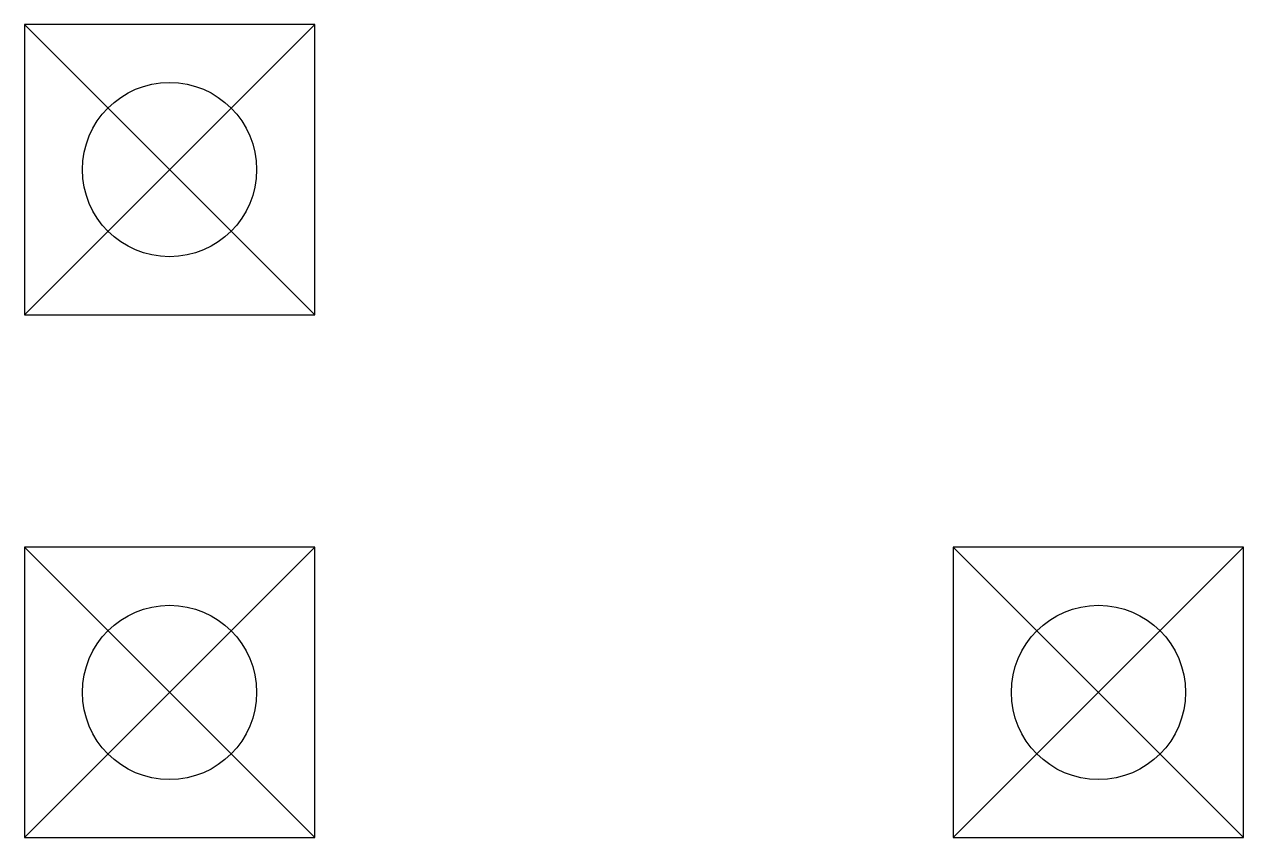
# Model space of a CAD drawing. Extents: x -24000 to 186000, y -24000 to 116000.
import ezdxf

# ---------------------------------------------------------------- set-up
doc = ezdxf.new("R2010")
doc.units = 0
doc.header["$LTSCALE"] = 1000
doc.header["$MEASUREMENT"] = 0
for name, color, linetype in [('dy_quyu', 7, 'Continuous'), ('non_print', 7, 'Continuous'), ('tuqian_neibu_pl', 7, 'Continuous')]:
    doc.layers.add(name, color=color, linetype=linetype)

# ---------------------------------------------------------------- blocks, each defined once
blk = doc.blocks.new('SOURCE~1')
for p, q in [((0, 0), (2000, 2000)), ((0, 2000), (2000, 0))]:
    blk.add_line(p, q)
blk.add_lwpolyline([(0, 0), (2000, 0), (2000, 2000), (0, 2000), (0, 0)])
blk.add_circle((1000, 1000), 600)

msp = doc.modelspace()

# ---------------------------------------------------------------- block references
at = {"layer": 'dy_quyu', "xscale": 25, "yscale": 25, "zscale": 25}
msp.add_blockref('SOURCE~1', (-24000, -24000), dxfattribs=at)
at = {"layer": 'non_print', "xscale": 25, "yscale": 25, "zscale": 25}
msp.add_blockref('SOURCE~1', (-24000, 66000), dxfattribs=at)
at = {"layer": 'tuqian_neibu_pl', "xscale": 25, "yscale": 25, "zscale": 25}
msp.add_blockref('SOURCE~1', (136000, -24000), dxfattribs=at)

doc.saveas('drawing.dxf')
